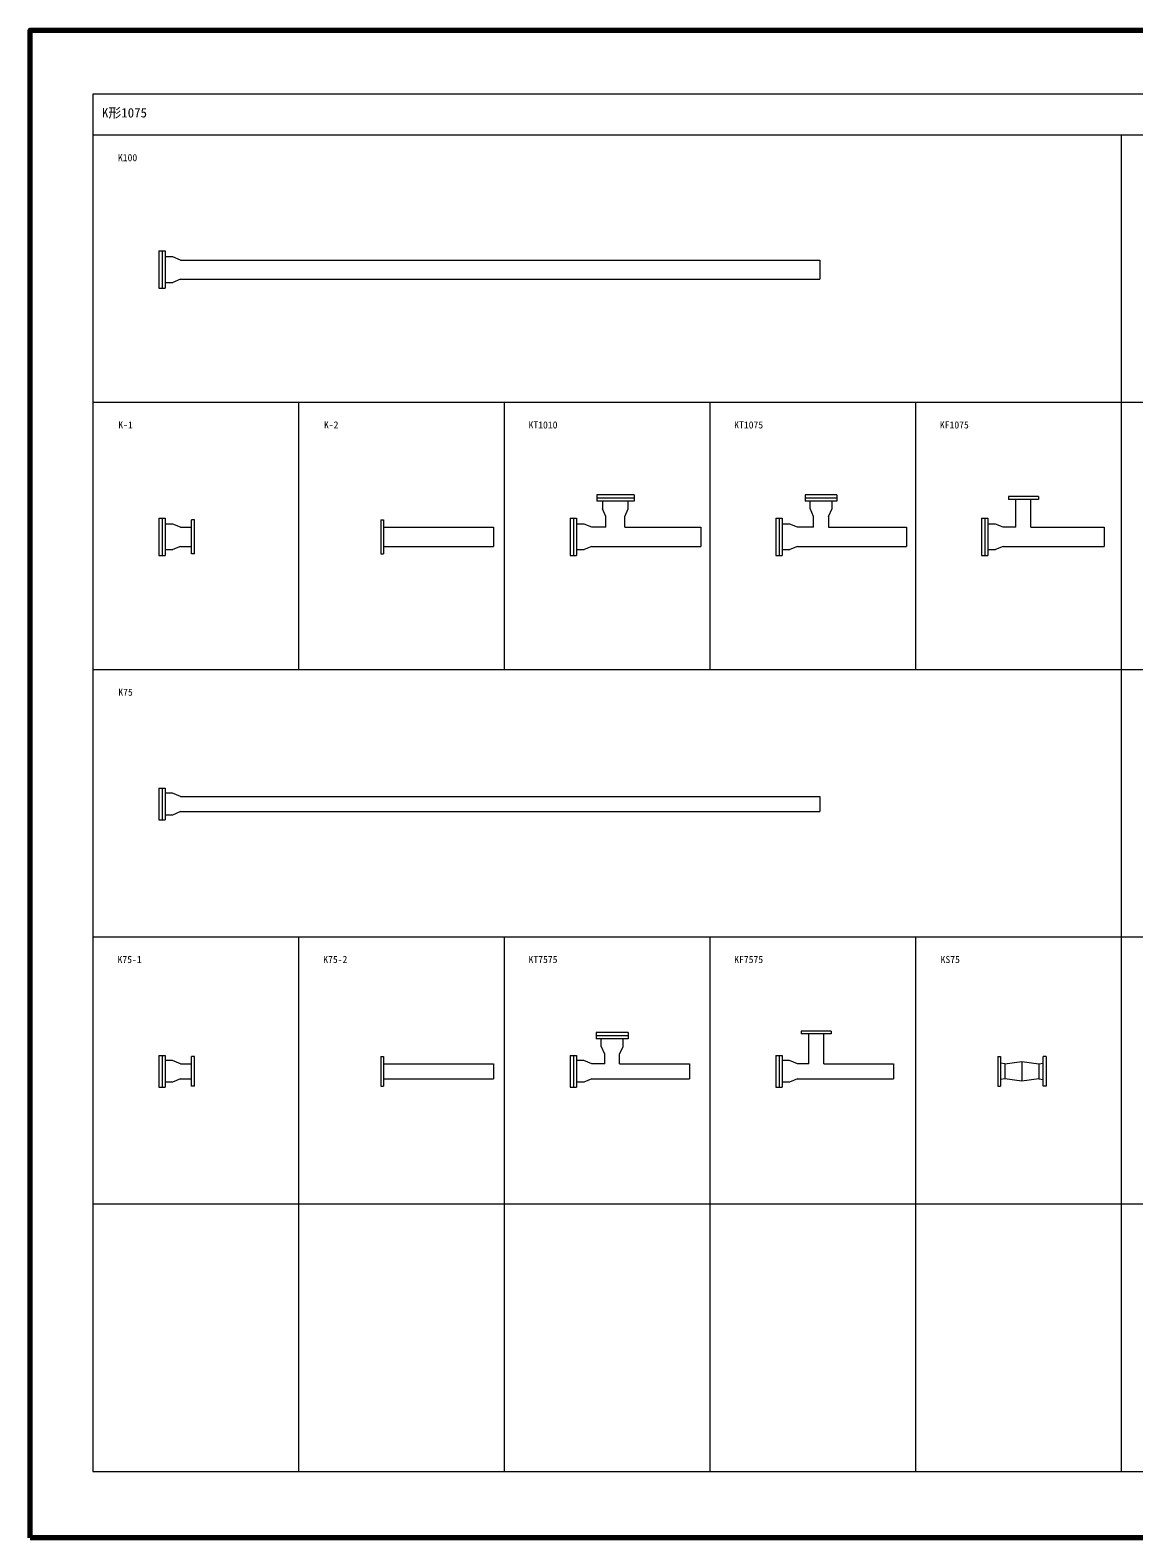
# Model space of a CAD drawing. Units: millimetres, scale not verified. Extents: x -6652 to 6948, y -4387 to 4963.
# Drawn here: x -6652 to 195, y -4387 to 4963 of the extents above; entities that cross this region are included whole.
import ezdxf
from ezdxf.enums import TextEntityAlignment as Align

# ---------------------------------------------------------------- set-up
doc = ezdxf.new("R2010")
doc.units = ezdxf.units.MM
doc.header["$LTSCALE"] = 20
for name, color, linetype, lineweight in [('0-1', 4, 'Continuous', 9), ('0-8', 7, 'Continuous', 18), ('0-F', 5, 'Continuous', 70)]:
    doc.layers.add(name, color=color, linetype=linetype, lineweight=lineweight)
doc.layers.add('0-9', color=7, linetype='Continuous')
doc.styles.add('ＭＳ ゴシック', font='')
doc.styles.get('ＭＳ ゴシック').set_extended_font_data('MS Gothic')

msp = doc.modelspace()

# ---------------------------------------------------------------- linework, layer by layer
at = {"layer": '0-1'}
for p, q in [((-6262.85, 4566.68), (-6262.85, -3975.52)), ((6494.8, 4566.68), (-6262.85, 4566.68)), ((6494.8, 4311.68), (-6262.85, 4311.68)), ((115.98, 4311.68), (115.98, -3975.52)), ((6494.8, 2654.24), (-6262.85, 2654.24)), ((-4987.08, 2654.24), (-4987.08, 996.8)), ((-3711.32, 2654.24), (-3711.32, 996.8)), ((-2435.55, 2654.24), (-2435.55, 996.8)), ((-1159.79, 2654.24), (-1159.79, 996.8)), ((6494.8, 996.8), (-6262.85, 996.8)), ((6494.8, -660.64), (-6262.85, -660.64)), ((-4987.08, -660.64), (-4987.08, -3975.52)), ((-3711.32, -660.64), (-3711.32, -3975.52)), ((-2435.55, -660.64), (-2435.55, -3975.52)), ((-1159.79, -660.64), (-1159.79, -3975.52)), ((6494.8, -2318.08), (-6262.85, -2318.08)), ((-6262.85, -3975.52), (6494.8, -3975.52))]:
    msp.add_line(p, q, dxfattribs=at)
at = {"layer": '0-8'}
for p, q in [((-5853.15, 3594.74), (-5853.15, 3362.74)), ((-5833.15, 3594.74), (-5833.15, 3362.74)), ((-5765.71, 3558.24), (-5814.15, 3558.24)), ((-5718.82, 3537.74), (-5765.71, 3558.24)), ((-5814.15, 3399.24), (-5765.71, 3399.24)), ((-5718.82, 3419.74), (-5765.71, 3399.24)), ((-5718.82, 3419.74), (-1752.85, 3419.74)), ((-5853.15, 3362.74), (-5814.15, 3362.74)), ((-2905.32, 2061.6), (-3137.32, 2061.6)), ((-2905.32, 2081.6), (-2905.32, 2042.6)), ((-1647.05, 2061.3), (-1844.05, 2061.3)), ((-1647.05, 2081.3), (-1647.05, 2043.3)), ((-582.29, 2071.3), (-582.29, 2053.3)), ((-397.29, 2071.3), (-582.29, 2071.3)), ((-2905.32, 2042.6), (-3137.32, 2042.6)), ((-3100.82, 2042.6), (-3100.82, 1994.17)), ((-2962.32, 1947.27), (-2941.82, 1994.17)), ((-2941.82, 1994.17), (-2941.82, 2042.6)), ((-1647.05, 2043.3), (-1844.05, 2043.3)), ((-1699.05, 1948.25), (-1677.55, 1996.42)), ((-1677.55, 1996.42), (-1677.55, 2043.3)), ((-536.29, 1880.3), (-536.29, 2053.3)), ((-443.29, 1880.3), (-443.29, 2053.3)), ((-5853.15, 1937.3), (-5814.14, 1937.3)), ((-5833.15, 1937.3), (-5833.15, 1705.3)), ((-5814.14, 1937.3), (-5814.14, 1705.3)), ((-5718.82, 1880.3), (-5650.85, 1880.3)), ((-5650.85, 1716.3), (-5650.85, 1926.3)), ((-4477.08, 1926.3), (-4477.08, 1716.3)), ((-4459.08, 1880.3), (-3777.08, 1880.3)), ((-3777.08, 1880.3), (-3777.08, 1762.3)), ((-3301.62, 1937.3), (-3262.62, 1937.3)), ((-3301.62, 1937.3), (-3301.62, 1705.3)), ((-3281.62, 1937.3), (-3281.62, 1705.3)), ((-3262.62, 1937.3), (-3262.62, 1705.3)), ((-3214.18, 1900.8), (-3262.62, 1900.8)), ((-3167.29, 1880.3), (-3214.18, 1900.8)), ((-3080.32, 1880.3), (-3167.29, 1880.3)), ((-2962.32, 1880.3), (-2962.32, 1947.27)), ((-2025.85, 1937.3), (-1986.85, 1937.3)), ((-2025.85, 1937.3), (-2025.85, 1705.3)), ((-2005.85, 1937.3), (-2005.85, 1705.3)), ((-1986.85, 1937.3), (-1986.85, 1705.3)), ((-1938.42, 1900.8), (-1986.85, 1900.8)), ((-1891.52, 1880.3), (-1938.42, 1900.8)), ((-1792.05, 1880.3), (-1891.52, 1880.3)), ((-750.09, 1937.3), (-711.09, 1937.3)), ((-730.09, 1937.3), (-730.09, 1705.3)), ((-711.09, 1937.3), (-711.09, 1705.3)), ((-443.29, 1880.3), (10.21, 1880.3)), ((10.21, 1880.3), (10.21, 1762.3)), ((-5814.14, 1741.8), (-5765.71, 1741.8)), ((-5718.82, 1762.3), (-5765.71, 1741.8)), ((-5718.82, 1762.3), (-5650.85, 1762.3)), ((-5632.84, 1716.3), (-5650.85, 1716.3)), ((-4477.08, 1716.3), (-4459.08, 1716.3)), ((-4459.08, 1762.3), (-3777.08, 1762.3)), ((-3301.62, 1705.3), (-3262.62, 1705.3)), ((-3262.62, 1741.8), (-3214.18, 1741.8)), ((-3167.29, 1762.3), (-3214.18, 1741.8)), ((-3167.29, 1762.3), (-2491.32, 1762.3)), ((-2025.85, 1705.3), (-1986.85, 1705.3)), ((-1986.85, 1741.8), (-1938.42, 1741.8)), ((-1891.52, 1762.3), (-1938.42, 1741.8)), ((-1891.52, 1762.3), (-1215.55, 1762.3)), ((-711.09, 1741.8), (-662.65, 1741.8)), ((-615.76, 1762.3), (-662.65, 1741.8)), ((-615.76, 1762.3), (10.21, 1762.3)), ((-5852.85, 262.36), (-5814.85, 262.36)), ((-5832.84, 262.36), (-5832.84, 65.36)), ((-5814.85, 262.36), (-5814.85, 65.36)), ((-5719.8, 210.36), (-1752.85, 210.36)), ((-1752.85, 210.36), (-1752.85, 117.36)), ((-5768.8, 95.86), (-5814.85, 95.86)), ((-5719.8, 117.36), (-5768.8, 95.86)), ((-5719.8, 117.36), (-1752.85, 117.36)), ((-2942.82, -1273.58), (-3139.82, -1273.58)), ((-2942.82, -1291.58), (-3139.82, -1291.58)), ((-2973.32, -1338.46), (-2973.32, -1291.58)), ((-2942.82, -1253.58), (-2942.82, -1291.58)), ((-1868.05, -1243.58), (-1868.05, -1261.58)), ((-1683.05, -1243.58), (-1868.05, -1243.58)), ((-1822.05, -1447.08), (-1822.05, -1261.58)), ((-1729.05, -1447.08), (-1729.05, -1261.58)), ((-5852.85, -1395.08), (-5814.85, -1395.08)), ((-5852.85, -1395.08), (-5852.85, -1592.08)), ((-5832.85, -1395.08), (-5832.85, -1592.08)), ((-5814.85, -1395.08), (-5814.85, -1592.08)), ((-5650.85, -1586.08), (-5650.85, -1401.08)), ((-4477.08, -1401.08), (-4477.08, -1586.08)), ((-4477.08, -1401.08), (-4459.08, -1401.08)), ((-4459.08, -1401.08), (-4459.08, -1586.08)), ((-3301.32, -1395.08), (-3263.32, -1395.08)), ((-3281.32, -1395.08), (-3281.32, -1592.08)), ((-3263.32, -1395.08), (-3263.32, -1592.08)), ((-2994.82, -1386.63), (-2973.32, -1338.46)), ((-2994.82, -1447.08), (-2994.82, -1386.63)), ((-2025.55, -1395.08), (-1987.55, -1395.08)), ((-2005.55, -1395.08), (-2005.55, -1592.08)), ((-1987.55, -1395.08), (-1987.55, -1592.08)), ((-649.79, -1401.08), (-631.79, -1401.08)), ((-631.79, -1401.08), (-631.79, -1586.08)), ((-349.79, -1401.08), (-367.79, -1401.08)), ((-349.79, -1401.08), (-349.79, -1586.08)), ((-5767.97, -1425.58), (-5814.85, -1425.58)), ((-5719.8, -1447.08), (-5767.97, -1425.58)), ((-5719.8, -1447.08), (-5650.85, -1447.08)), ((-3216.44, -1425.58), (-3263.32, -1425.58)), ((-3168.27, -1447.08), (-3216.44, -1425.58)), ((-3087.82, -1447.08), (-3168.27, -1447.08)), ((-2994.82, -1447.08), (-2561.32, -1447.08)), ((-2561.32, -1447.08), (-2561.32, -1540.08)), ((-1940.67, -1425.58), (-1987.55, -1425.58)), ((-1892.5, -1447.08), (-1940.67, -1425.58)), ((-1822.05, -1447.08), (-1892.5, -1447.08)), ((-605.79, -1447.08), (-631.79, -1442.08)), ((-605.79, -1447.08), (-499.79, -1432.83)), ((-605.79, -1447.08), (-605.79, -1540.08)), ((-499.79, -1432.83), (-393.79, -1447.08)), ((-499.79, -1432.83), (-499.79, -1554.33)), ((-393.79, -1447.08), (-367.79, -1442.08)), ((-393.79, -1447.08), (-393.79, -1540.08)), ((-5719.8, -1540.08), (-5650.85, -1540.08)), ((-5632.85, -1586.08), (-5650.85, -1586.08)), ((-4477.08, -1586.08), (-4459.08, -1586.08)), ((-4459.08, -1540.08), (-3777.08, -1540.08)), ((-3168.27, -1540.08), (-2561.32, -1540.08)), ((-1892.5, -1540.08), (-1295.55, -1540.08)), ((-605.79, -1540.08), (-631.79, -1545.08)), ((-499.79, -1554.33), (-605.79, -1540.08)), ((-393.79, -1540.08), (-499.79, -1554.33)), ((-393.79, -1540.08), (-367.79, -1545.08)), ((-5852.85, -1592.08), (-5814.85, -1592.08))]:
    msp.add_line(p, q, dxfattribs=at)
for points in [[(-5853.15, 3594.74), (-5814.15, 3594.74), (-5814.15, 3362.74)], [(-5718.82, 3537.74), (-1752.85, 3537.74), (-1752.85, 3419.74)], [(-2905.32, 2081.6), (-3137.32, 2081.6), (-3137.32, 2042.6)], [(-1647.05, 2081.3), (-1844.05, 2081.3), (-1844.05, 2043.3)], [(-397.29, 2071.3), (-397.29, 2053.3), (-582.29, 2053.3)], [(-3080.32, 1880.3), (-3080.32, 1947.27), (-3100.82, 1994.17)], [(-1792.05, 1880.3), (-1792.05, 1948.25), (-1813.55, 1997.26), (-1813.55, 2043.3)], [(-5853.15, 1937.3), (-5853.15, 1705.3), (-5814.14, 1705.3)], [(-5718.82, 1880.3), (-5765.71, 1900.8), (-5814.14, 1900.8)], [(-5632.84, 1716.3), (-5632.84, 1926.3), (-5650.85, 1926.3)], [(-4477.08, 1926.3), (-4459.08, 1926.3), (-4459.08, 1716.3)], [(-2962.32, 1880.3), (-2491.32, 1880.3), (-2491.32, 1762.3)], [(-1699.05, 1948.25), (-1699.05, 1880.3), (-1215.55, 1880.3), (-1215.55, 1762.3)], [(-750.09, 1937.3), (-750.09, 1705.3), (-711.09, 1705.3)], [(-536.29, 1880.3), (-615.76, 1880.3), (-662.65, 1900.8), (-711.09, 1900.8)], [(-5852.85, 262.36), (-5852.85, 65.36), (-5814.85, 65.36)], [(-5719.8, 210.36), (-5767.97, 231.86), (-5814.85, 231.86)], [(-2942.82, -1253.58), (-3139.82, -1253.58), (-3139.82, -1291.58)], [(-3087.82, -1447.08), (-3087.82, -1386.63), (-3109.32, -1337.62), (-3109.32, -1291.58)], [(-1683.05, -1243.58), (-1683.05, -1261.58), (-1868.05, -1261.58)], [(-5632.85, -1586.08), (-5632.85, -1401.08), (-5650.85, -1401.08)], [(-3301.32, -1395.08), (-3301.32, -1592.08), (-3263.32, -1592.08)], [(-2025.55, -1395.08), (-2025.55, -1592.08), (-1987.55, -1592.08)], [(-649.79, -1401.08), (-649.79, -1586.08), (-631.79, -1586.08)], [(-349.79, -1586.08), (-367.79, -1586.08), (-367.79, -1401.08)], [(-4459.08, -1447.08), (-3777.08, -1447.08), (-3777.08, -1540.08)], [(-1729.05, -1447.08), (-1295.55, -1447.08), (-1295.55, -1540.08)], [(-5719.8, -1540.08), (-5768.8, -1561.58), (-5814.85, -1561.58)], [(-3168.27, -1540.08), (-3217.27, -1561.58), (-3263.32, -1561.58)], [(-1892.5, -1540.08), (-1941.51, -1561.58), (-1987.55, -1561.58)]]:
    msp.add_lwpolyline(points, dxfattribs=at)
at = {"layer": '0-F'}
msp.add_lwpolyline([(-6651.69, -4386.59), (-6651.69, 4963.41), (6948.31, 4963.41), (6948.31, -4386.59)], close=True, dxfattribs=at)

# ---------------------------------------------------------------- texts
at = {"layer": '0-9', "style": 'ＭＳ ゴシック'}
for s, height, p in [('K形1075', 58.65, (-6206.36, 4404.22)), ('K100', 43.99, (-6107.15, 4137.5)), ('K-1', 43.99, (-6104.9, 2480.06)), ('K-2', 43.99, (-4829.14, 2480.06)), ('KT1010', 43.99, (-3560.12, 2480.06)), ('KT1075', 43.99, (-2284.36, 2480.06)), ('KF1075', 43.99, (-1008.59, 2480.06)), ('K75', 43.99, (-6104.9, 822.62)), ('K75-1', 43.99, (-6109.4, -834.82)), ('K75-2', 43.99, (-4833.64, -834.82)), ('KT7575', 43.99, (-3560.12, -834.82)), ('KF7575', 43.99, (-2284.36, -834.82)), ('KS75', 43.99, (-1004.09, -834.82))]:
    msp.add_text(s, height=height, dxfattribs=at).set_placement(p, align=Align.BOTTOM_LEFT)

doc.saveas('drawing.dxf')
